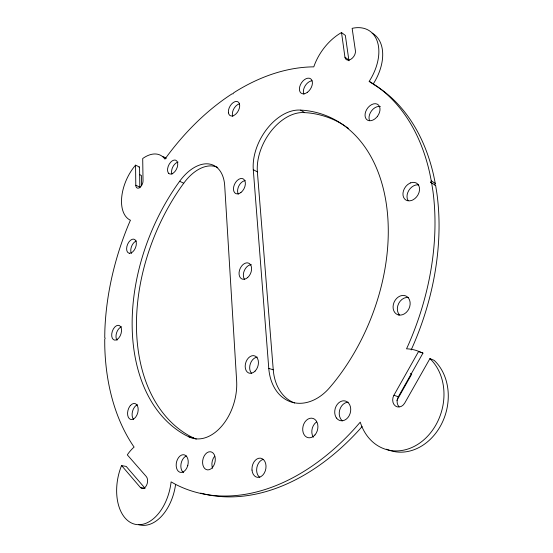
<?xml version="1.0" encoding="UTF-8"?>
<svg xmlns="http://www.w3.org/2000/svg" width="553" height="553" viewBox="0 0 553 553"><rect width="100%" height="100%" fill="white"/><g stroke="black" fill="none" stroke-linecap="round" stroke-linejoin="round"><path stroke-width="0.83" d="M399.045 406.766A7.97 6.539 -73.7 0 1 398.319 396.778L422.948 353.118L418.656 351.342L393.916 395.257A8.012 6.546 -73.6 0 0 395.45 406.013A8.012 6.546 -73.6 0 0 404.761 403.006L429.923 358.62A51.747 42.291 -73.6 0 1 424.739 439.047A51.747 42.291 -73.6 0 1 360.252 422.16L354.895 428.299A223.91 152.296 -67.1 0 1 175.488 484.317L171.105 481.884A42.629 26.599 -78.3 0 1 133.584 523.864A42.629 26.599 -78.3 0 1 121.556 465.598L126.215 466.435L145.093 488.327M418.656 351.342L418.6 351.314A51.747 42.291 -73.6 0 0 407.9 348.888L406.524 348.839L407.761 346.178A223.91 152.296 -67.1 0 0 432.93 191.117L431.651 182.919L430.669 182.269L431.285 180.845L429.688 172.902A223.91 152.296 -67.1 0 0 373.393 83.911L369.19 81.36L369.743 80.503A43.791 28.12 -55.5 0 0 352.932 28.182L352.143 28.362L355.42 50.807A6.809 4.348 -54.9 0 1 350.927 59.226A6.809 4.348 -54.9 0 1 344.948 57.215L341.519 32.558L340.752 32.993A43.791 28.12 -55.5 0 0 314.076 66.014L313.786 66.872L312.12 66.872A223.91 152.296 -67.1 0 0 235.951 91.356L233.622 92.849L232.986 93.899L232.26 93.727L229.951 95.206A223.91 152.296 -67.1 0 0 166.121 157.494L164.953 159.133L164.656 158.718A35.793 20.392 -65.6 0 0 143.241 158.151L142.702 158.538L143.04 180.81A5.495 3.104 -65.6 0 1 139.48 187.702A5.495 3.104 -65.6 0 1 135.796 185.241L135.568 165.153L139.556 167.061L139.819 187.094A5.475 3.111 -65.6 0 0 139.874 187.799M373.793 84.581L377.298 86.717A222.859 152.393 -67.1 0 1 433.676 175.508L435.287 183.423L434.672 184.84L435.653 185.49L436.939 193.654A222.859 152.393 -67.1 0 1 412.061 347.961L411.135 349.945M396.902 400.407L411.729 374.125L410.291 373.579M373.095 84.16L373.648 83.309A43.583 28.148 -55.4 0 0 372.169 33.132M188.836 436.815A45.871 30.505 -74.2 0 0 221.891 425.934A45.871 30.505 -74.2 0 0 236.636 380.789L224.705 185.787A41.095 25.113 -65.1 0 0 208.363 163.895A41.095 25.113 -65.1 0 0 179.656 181.273L176.967 185.013A175.301 118.584 -67.1 0 0 185.552 435.197L188.836 436.815L193.446 437.893A45.664 30.533 -74.2 0 0 196.329 439.054M217.758 167.483A40.929 25.155 -65.1 0 0 183.727 183.243L181.038 186.962A174.492 118.674 -67.1 0 0 190.156 436.276L193.446 437.893M135.568 165.153L135.07 165.734A35.793 20.392 -65.6 0 0 129.996 220.011L130.411 220.198L128.144 225.555A223.91 152.296 -67.1 0 0 104.842 330.894L104.731 337.558L105.188 338.187L104.724 339.259L104.759 345.867A223.91 152.296 -67.1 0 0 133.114 445.677L134.102 447.073L133.294 447.792A42.629 26.599 -78.3 0 0 127.294 454.849L146.289 476.548A6.601 4.12 -78.2 0 1 146.427 485.582A6.601 4.12 -78.2 0 1 140.4 487.511L121.584 465.543M139.052 167.635L139.556 167.061M362.084 426.557L359.415 429.612A222.859 152.393 -67.1 0 1 200.656 493.103M300.666 110.123L303.791 110.31A175.128 118.342 -67.1 0 1 387.155 210.368A175.128 118.342 -67.1 0 1 333.86 382.628L330.106 387.107A49.722 36.65 -71 0 1 291.569 402.114A49.722 36.65 -71 0 1 268.772 368.374L253.281 169.688A44.834 29.198 -60.5 0 1 300.666 110.123L304.648 112.632L307.779 112.826A174.319 118.439 -67.1 0 1 345.044 126.015M140.4 487.511L144.312 488.188M268.772 368.374L273.251 369.839A49.473 36.65 -71.1 0 0 294.631 402.971M393.916 395.257L398.319 396.778M429.875 358.579L434.202 360.376A51.457 42.242 -73.8 0 1 440.907 425.202A51.457 42.242 -73.8 0 1 386.499 449.181M422.948 353.118L422.893 353.091A51.457 42.242 -73.8 0 0 418.704 351.708M135.796 185.241L139.819 187.094M139.418 174.541L141.402 175.474L141.547 185.697M179.656 181.273L183.727 183.243M253.281 169.688L257.373 171.872L273.251 369.839M430.669 182.269L435.653 185.49M431.285 180.845L435.287 183.423M369.19 81.36L372.445 83.69M344.948 57.215L348.825 60.028A6.781 4.348 -54.8 0 0 348.998 60.795M341.519 32.558L345.355 35.44L348.86 60.201M399.522 314.968A10.168 8.101 -64.2 0 1 398.72 303.39A10.168 8.101 -64.2 0 1 408.549 297.514M342.459 420.854A10.092 7.846 -75.3 0 1 341.007 419.361L340.427 418.448A10.092 7.846 -75.3 0 1 340.475 407.907A10.092 7.846 -75.3 0 1 348.196 402.218M162.423 156.444A35.655 20.44 -65.6 0 1 166.259 158.358M175.508 485.016A42.436 26.627 -78.4 0 1 138.706 524.638M257.373 171.872A44.634 29.226 -60.5 0 1 304.648 112.632M183.617 472.677A8.938 5.869 -77.9 0 1 181.025 463.877A8.938 5.869 -77.9 0 1 186.451 455.969M346.378 126.913A174.319 118.439 -67.1 0 1 348.355 128.324M131.427 253.392A7.41 4.313 -67.9 0 1 131.614 246.292A7.41 4.313 -67.9 0 1 136.384 240.963M133.612 419.471A8.198 5.046 -75 0 1 134.4 407.291L134.973 406.586A8.198 5.046 -75 0 1 137.538 404.782M259.827 477.398A9.664 6.906 -79.1 0 1 256.689 471.087L256.64 469.912A9.664 6.906 -79.1 0 1 263.207 459.37M238.371 194.193A8.205 5.24 -63.4 0 1 238.875 185.912A8.205 5.24 -63.4 0 1 245.228 180.61M408.059 200.559A9.94 7.445 -56.2 0 1 413.575 185.877L414.598 185.414A9.94 7.445 -56.2 0 1 418.662 184.965M171.99 174.195A7.5 4.389 -64.4 0 1 172.107 168.679L172.425 167.808A7.5 4.389 -64.4 0 1 178.045 162.091M369.542 120.595A9.339 6.401 -55.3 0 1 371.644 110.704A9.339 6.401 -55.3 0 1 380.367 106.591M117.042 340.24A7.652 4.528 -71.5 0 1 116.669 332.567A7.652 4.528 -71.5 0 1 121.639 326.802M244.606 279.465A8.572 5.772 -67.1 0 1 244.447 270.306A8.572 5.772 -67.1 0 1 251.366 264.68M303.95 94.349A8.572 5.44 -57.6 0 1 305.069 85.978A8.572 5.44 -57.6 0 1 312.051 80.793M251.553 373.275A9.035 6.332 -72.3 0 1 250.391 363.604A9.035 6.332 -72.3 0 1 257.297 357.127M232.848 116.51A7.908 4.763 -60.8 0 1 232.426 115.148L232.343 114.367A7.908 4.763 -60.8 0 1 239.428 103.867M313.309 437.236A9.843 7.452 -76.8 0 1 316.496 422.022M212.649 468.315A9.124 6.207 -78.1 0 1 214.668 456.225M187.82 465.301L187.495 466.386A8.979 5.862 -77.8 0 1 177.181 469.718A8.979 5.862 -77.8 0 1 181.571 455.064A8.979 5.862 -77.8 0 1 187.82 465.301M130.467 405.46L129.893 406.165A8.233 5.039 -74.9 0 0 128.289 417.176A8.233 5.039 -74.9 0 0 135.264 417.577L135.838 416.858A8.233 5.039 -74.9 0 0 137.462 405.819A8.233 5.039 -74.9 0 0 130.467 405.46M377.34 116.476L376.579 117.374A9.387 6.394 -55.4 0 1 365.063 115.881A9.387 6.394 -55.4 0 1 375.383 103.694A9.387 6.394 -55.4 0 1 377.34 116.476M117.077 339.507L116.455 339.839A7.687 4.521 -71.5 0 1 112.307 331.33A7.687 4.521 -71.5 0 1 120.741 326.906A7.687 4.521 -71.5 0 1 117.077 339.507M410.568 182.891L409.538 183.361A9.989 7.445 -56.3 0 0 403.019 195.278A9.989 7.445 -56.3 0 0 411.826 200.366L412.863 199.91A9.989 7.445 -56.3 0 0 419.485 187.93A9.989 7.445 -56.3 0 0 410.568 182.891M129.506 253.26L128.96 253.17A7.438 4.306 -67.9 0 1 128.96 241.924A7.438 4.306 -67.9 0 1 136.349 243.14A7.438 4.306 -67.9 0 1 129.506 253.26M398.782 314.996L397.794 314.726A10.224 8.108 -64.2 0 1 396.612 298.44A10.224 8.108 -64.2 0 1 410.077 302.111A10.224 8.108 -64.2 0 1 398.782 314.996M168.603 173.255L168.243 172.785A7.528 4.383 -64.4 0 1 172.384 160.764A7.528 4.383 -64.4 0 1 177.299 167.137A7.528 4.383 -64.4 0 1 168.603 173.255M336.487 418.027L335.906 417.107A10.148 7.853 -75.2 0 1 342.148 400.987A10.148 7.853 -75.2 0 1 350.084 413.582A10.148 7.853 -75.2 0 1 336.487 418.027M228.458 112.853L228.375 112.065A7.942 4.756 -60.9 0 1 236.421 101.406A7.942 4.756 -60.9 0 1 237.5 112.141A7.942 4.756 -60.9 0 1 228.458 112.853M252.009 470.085L251.961 468.903A9.712 6.906 -78.9 0 1 262.316 458.755A9.712 6.906 -78.9 0 1 262.938 474.951A9.712 6.906 -78.9 0 1 252.009 470.085M240.935 192.506A8.24 5.233 -63.4 0 0 243.666 179.172A8.24 5.233 -63.4 0 0 233.677 186.9A8.24 5.233 -63.4 0 0 240.935 192.506M255.078 371.111A9.076 6.332 -72.3 0 0 255.182 356.077A9.076 6.332 -72.3 0 0 245.179 366.259A9.076 6.332 -72.3 0 0 255.078 371.111M247.682 277.523A8.606 5.765 -67.1 0 0 249.182 263.408A8.606 5.765 -67.1 0 0 239.103 272.297A8.606 5.765 -67.1 0 0 247.682 277.523M307.399 92.289A8.613 5.433 -57.7 0 0 310.668 78.803A8.613 5.433 -57.7 0 0 299.691 86.862A8.613 5.433 -57.7 0 0 307.399 92.289M314.934 434.948A9.947 7.459 -76.6 0 0 313.247 418.497A9.947 7.459 -76.6 0 0 302.761 430.504A9.947 7.459 -76.6 0 0 314.934 434.948M212.497 467.423A9.207 6.201 -77.9 0 0 211.73 452.098A9.207 6.201 -77.9 0 0 202.598 462.937A9.207 6.201 -77.9 0 0 212.497 467.423"/></g></svg>
